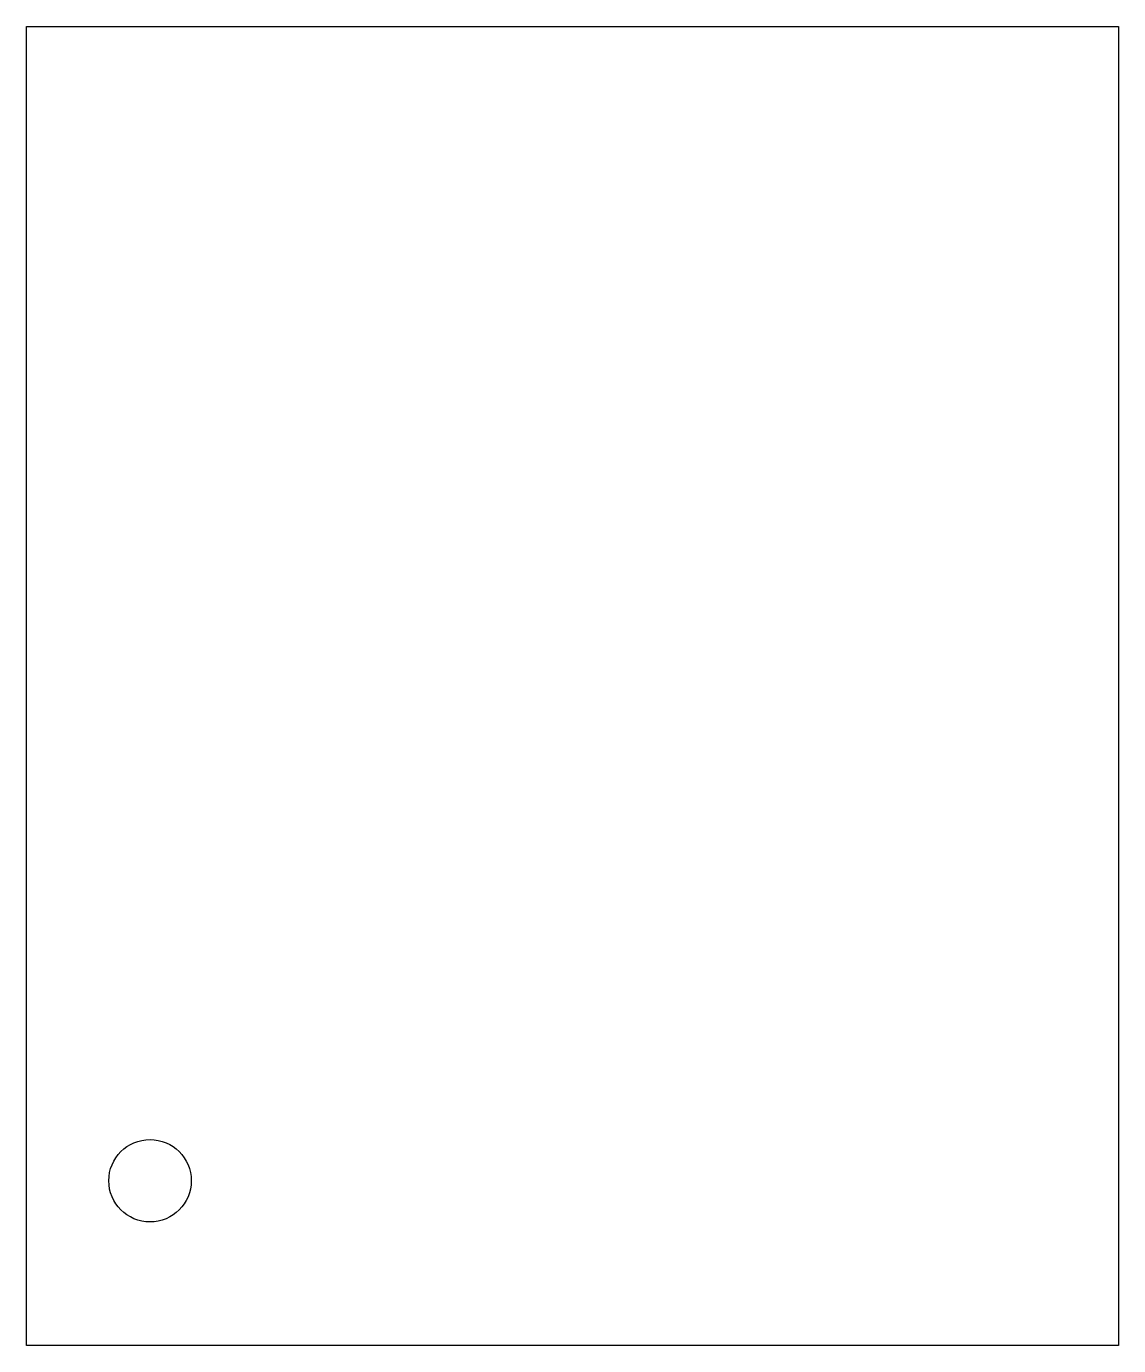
# Model space of a CAD drawing. Header units: millimetres. Extents: x -67 to 102, y -58 to 29.
# Drawn here: x 60.768 to 63.418, y -19.404 to -16.204 of the extents above; entities that cross this region are included whole.
import ezdxf

# ---------------------------------------------------------------- set-up
doc = ezdxf.new("R2010")
doc.units = ezdxf.units.MM
doc.header["$LTSCALE"] = 1.21
doc.header["$MEASUREMENT"] = 0
doc.layers.get('0').update_dxf_attribs({"linetype": 'CONTINUOUS'})

msp = doc.modelspace()

# ---------------------------------------------------------------- linework, layer by layer
at = {"color": 7, "linetype": 'Continuous'}
for p, q in [((60.7681, -19.404), (60.7681, -16.2041)), ((60.7681, -16.2041), (63.4181, -16.2041)), ((63.4181, -16.2041), (63.4181, -19.404)), ((63.4181, -19.404), (60.7681, -19.404))]:
    msp.add_line(p, q, dxfattribs=at)
msp.add_circle((61.0681, -19.0041), 0.1, dxfattribs=at)

doc.saveas('drawing.dxf')
